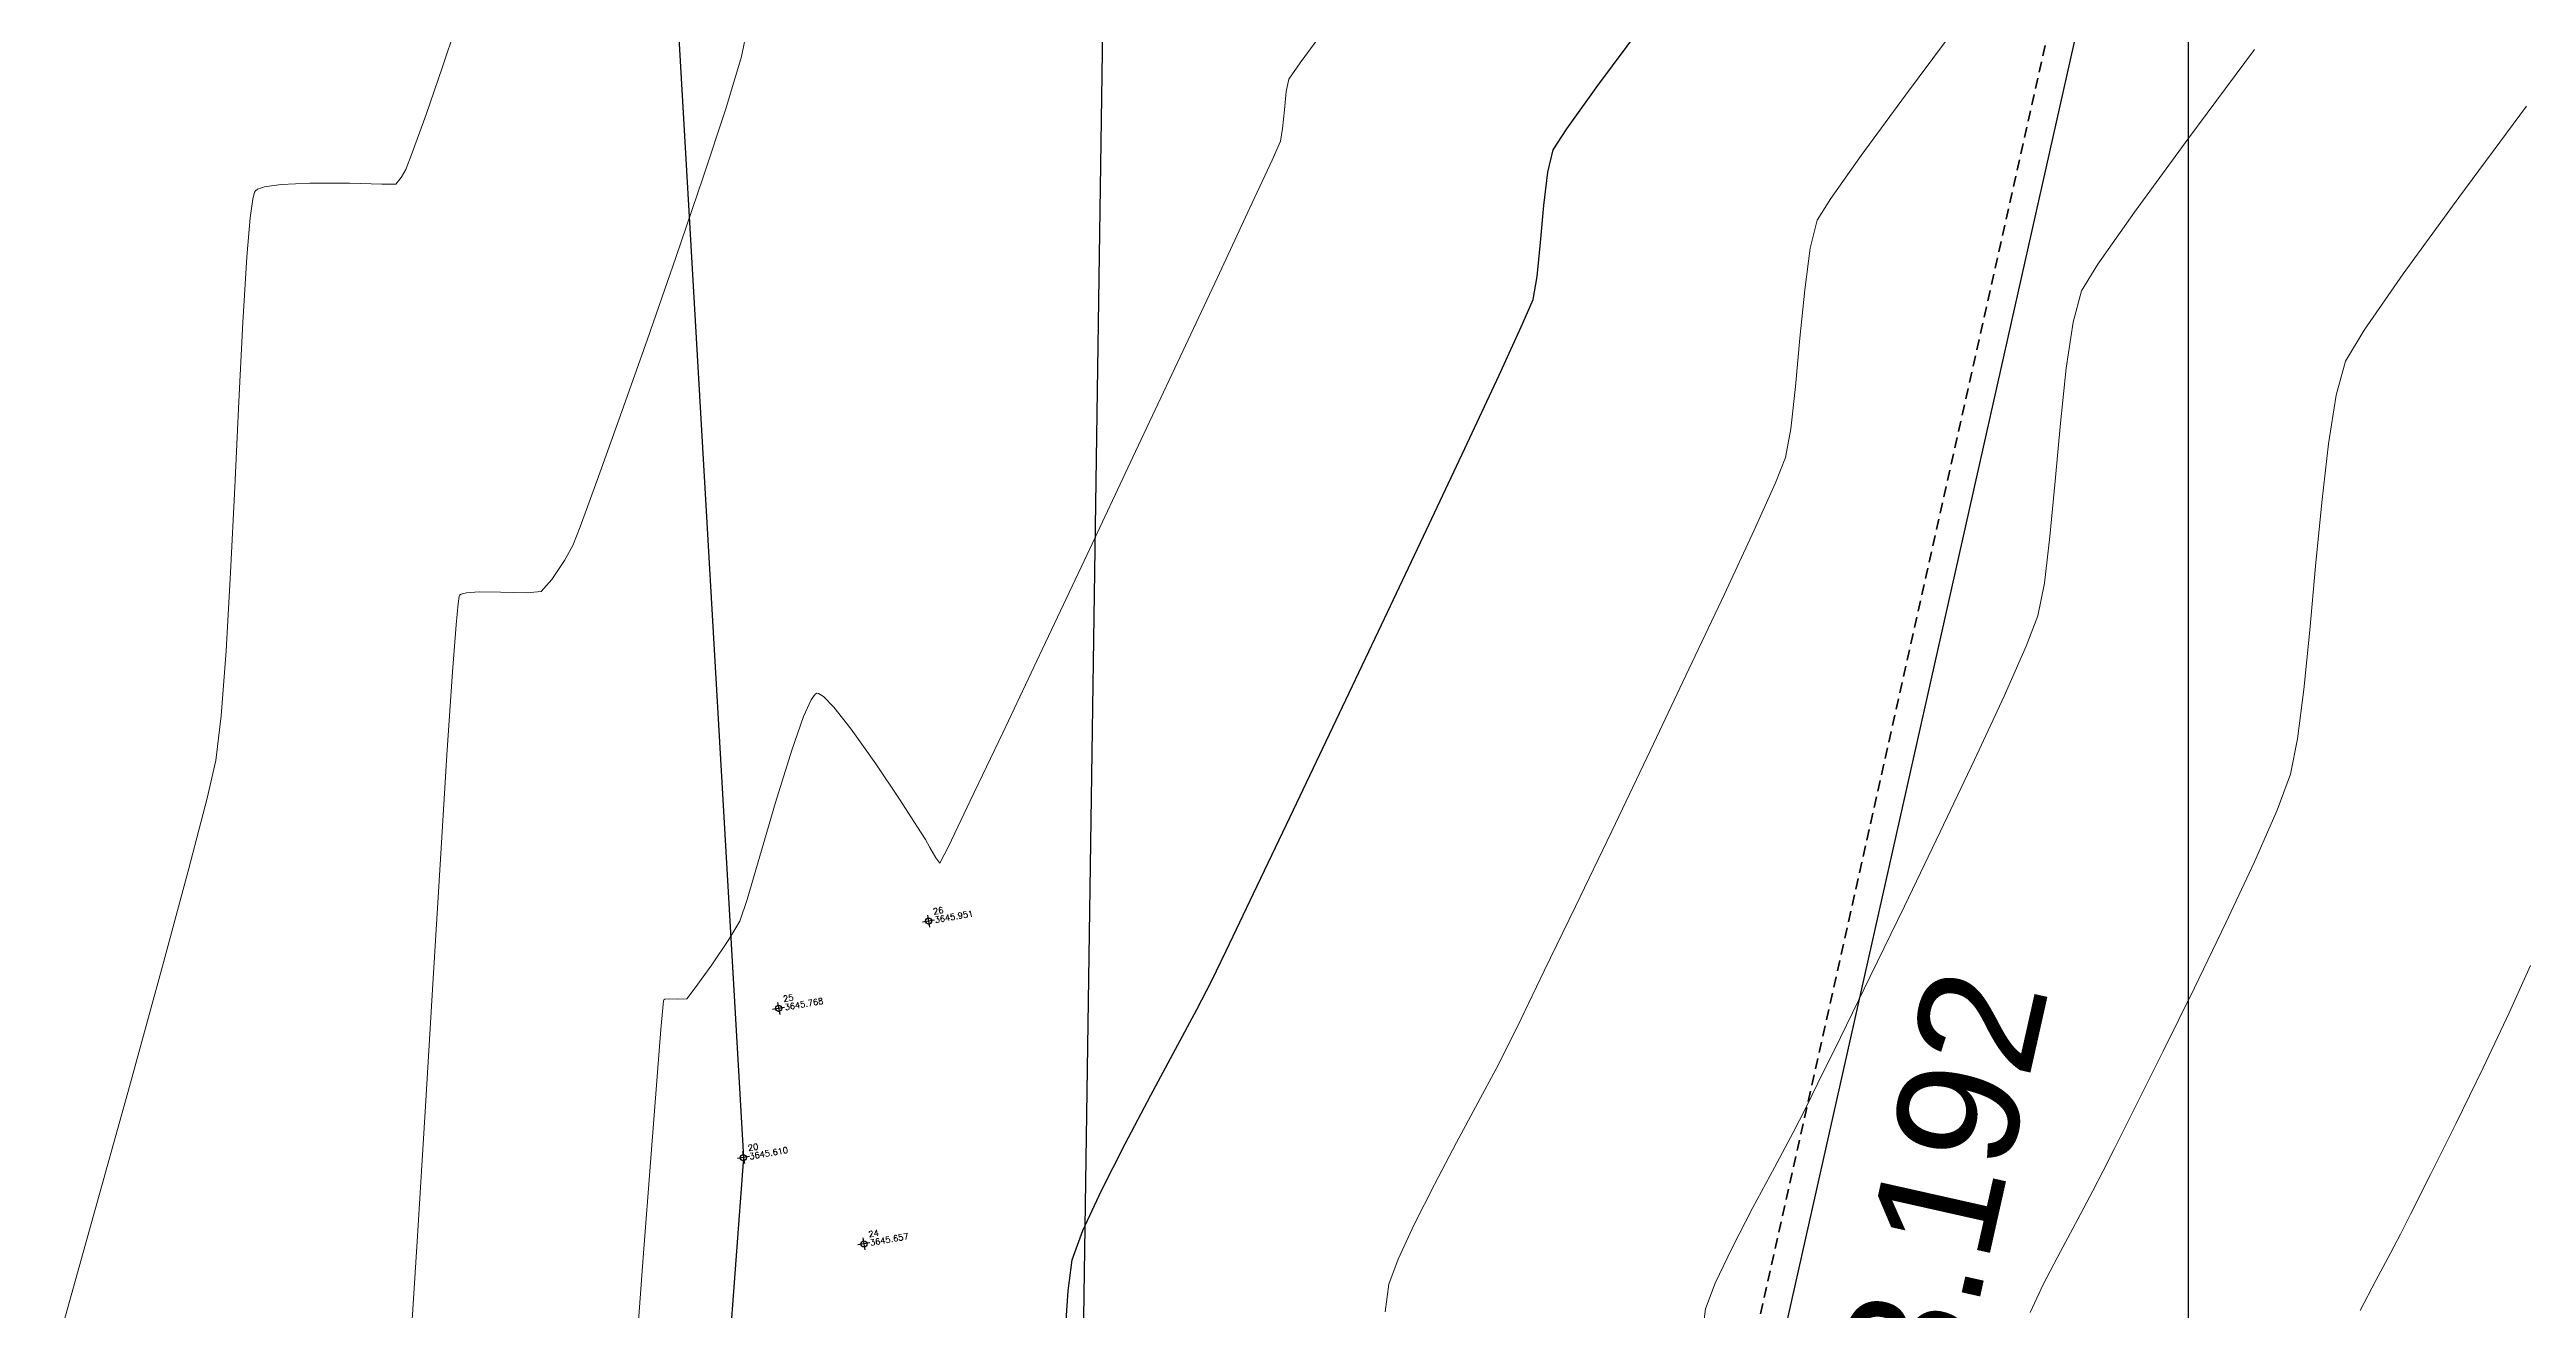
# Model space of a CAD drawing. Header units: millimetres. Extents: x 736950 to 740938, y 8500595 to 8502163.
# Drawn here: x 737664.88 to 737705.55, y 8501324.92 to 8501345.63 of the extents above; entities that cross this region are included whole.
import ezdxf

# ---------------------------------------------------------------- set-up
doc = ezdxf.new("R2010")
doc.units = ezdxf.units.MM
doc.linetypes.add('DASHED', pattern=[0.75, 0.5, -0.25])
doc.layers.add('carretera', color=40, linetype='Continuous')
doc.layers.add('Cuadricula Coordenadas', color=5, linetype='Continuous')
for name, color, linetype, lineweight in [('CONT-MJR', 80, 'Continuous', 30), ('CONT-MNR', 96, 'Continuous', 15), ('COTAS', 40, 'Continuous', 5), ('PERIMETRO', 7, 'Continuous', 35)]:
    doc.layers.add(name, color=color, linetype=linetype, lineweight=lineweight)
doc.styles.add('5mm', font='arial.ttf', dxfattribs={"height": 3})
doc.styles.add('COTAS', font='arial.ttf')
doc.dimstyles.new('Copy of GenDist', dxfattribs={"dimtxt": 2, "dimasz": 2, "dimexe": 0.18, "dimexo": 0.0625, "dimgap": 1, "dimtad": 2, "dimdec": 3, "dimzin": 1, "dimdsep": 46, "dimtxsty": 'COTAS', "dimcen": 0.09, "dimadec": 3, "dimazin": 0, "dimtfac": 1, "dimtdec": 3, "dimtofl": 0, "dimtmove": 0, "dimatfit": 3, "dimfxl": 1, "dimtolj": 1, "dimtzin": 0, "dimarcsym": 0})

# ---------------------------------------------------------------- blocks, each defined once
blk = doc.blocks.new('*D175')
at = {"layer": 'COTAS', "color": 0, "lineweight": -2, "transparency": 16777216}
for p, q in [((737703.6698720404, 8501372.246364512), (737704.2242780635, 8501372.121936807)), ((737703.6106735491, 8501370.209898759), (737684.0787013737, 8501283.182310764)), ((737683.2619528552, 8501281.315865189), (737683.8163588785, 8501281.191437485))]:
    blk.add_line(p, q, dxfattribs=at)
at = {"layer": 'COTAS', "color": 0, "transparency": 16777216}
for points in [[(737703.2854309385, 8501370.282894343), (737703.9359161598, 8501370.136903174), (737704.0486470538, 8501372.161354423)], [(737683.753458763, 8501283.255306346), (737684.4039439843, 8501283.10931518), (737683.6407278688, 8501281.2308551)]]:
    blk.add_solid(points, dxfattribs=at)
at = {"layer": 'Defpoints', "color": 0, "transparency": 16777216}
for p in [(737703.608889051, 8501372.260051183), (737683.2009698658, 8501281.32955186), (737683.6407278688, 8501281.2308551)]:
    blk.add_point(p, dxfattribs=at)
at = {"layer": 'COTAS', "color": 0, "transparency": 16777216, "insert": (737695.8174414134, 8501326.253351191), "char_height": 2, "attachment_point": 5, "rotation": 77.35047293036105, "style": 'COTAS'}
blk.add_mtext('\\A1;93.192', dxfattribs=at)

msp = doc.modelspace()

# ---------------------------------------------------------------- linework, layer by layer
at = {"linetype": 'Continuous', "extrusion": (-0.172787269436437, 0.9849591664230046, 0)}
for points, elevation in [([(-2195505.924162656, 0), (-2195505.724162655, 0)], 8246002.611062787), ([(-2195503.250162655, 0), (-2195503.050162654, 0)], 8246001.623062787), ([(-2195502.257162655, 0), (-2195502.057162654, 0)], 8245999.311062787), ([(-2195503.962162655, 0), (-2195503.762162655, 0)], 8245997.573062788)]:
    msp.add_lwpolyline(points, dxfattribs=dict(at, elevation=elevation))
at = {"linetype": 'Continuous', "extrusion": (0.9849591664230046, 0.172787269436437, 0)}
for points, elevation in [([(8246002.711062788, 0), (8246002.511062789, 0)], 2195505.824162655), ([(8246001.723062788, 0), (8246001.523062788, 0)], 2195503.150162654), ([(8245999.411062785, 0), (8245999.211062787, 0)], 2195502.157162655), ([(8245997.673062786, 0), (8245997.473062785, 0)], 2195503.862162655)]:
    msp.add_lwpolyline(points, dxfattribs=dict(at, elevation=elevation))
at = {"linetype": 'Continuous'}
for centre in [(737679.3115128311, 8501331.314503182), (737676.8484458423, 8501329.879330367), (737676.2698655571, 8501327.430527015), (737678.2495252101, 8501326.013270278)]:
    msp.add_circle(centre, 0.05, dxfattribs=at)
at = {"layer": 'carretera'}
for p, q in [((737674.9867085249, 8501349.740372488), (737676.2698655571, 8501327.430527015)), ((737681.6191733648, 8501308.413791755), (737682.1730117265, 8501345.95412589)), ((737676.2698655571, 8501327.430527015), (737674.9106030138, 8501308.938528683))]:
    msp.add_line(p, q, dxfattribs=at)
at = {"layer": 'CONT-MJR', "elevation": 3645}
for points in [[(737690.3019358055, 8501345.035157593), (737691.0233605094, 8501346.003543729)], [(737689.4160420739, 8501343.067150136), (737689.4815256463, 8501343.615312371)], [(737689.359870337, 8501342.456711316), (737689.4160420739, 8501343.067150136)], [(737689.0705550573, 8501341.132215722), (737689.237668603, 8501341.525097826)], [(737685.2474580278, 8501333.02717085), (737685.9502199673, 8501334.501482518)], [(737683.9544472136, 8501330.326733075), (737684.1955347155, 8501330.827639055)], [(737682.5380614023, 8501327.65499835), (737682.9593067958, 8501328.453019258)], [(737681.8444906916, 8501326.231345063), (737682.1507217035, 8501326.890409008)], [(737681.5351063971, 8501324.26629185), (737681.6024009112, 8501325.243640095)]]:
    msp.add_lwpolyline(points, dxfattribs=at)
at = {"layer": 'CONT-MJR', "extrusion": (0.8099720812925731, -0.5864684369397702, 0), "elevation": -4388261.985446258}
msp.add_lwpolyline([(7318483.337013549, 3645), (7318484.210234798, 3645)], dxfattribs=at)
at = {"layer": 'CONT-MJR', "extrusion": (0.8391685497581799, -0.5438714416999234, 0), "elevation": -4004592.324893707}
msp.add_lwpolyline([(7535268.788178893, 3645), (7535269.200132146, 3645)], dxfattribs=at)
at = {"layer": 'CONT-MJR', "extrusion": (0.9746331542085396, -0.2238084330795271, 0), "elevation": -1183695.767407902}
msp.add_lwpolyline([(8450792.469762031, 3645.000000000003), (8450792.846172558, 3645.000000000003)], dxfattribs=at)
at = {"layer": 'CONT-MJR', "extrusion": (0.9948687127332249, -0.1011743269042898, 0), "elevation": -126213.5369894303}
msp.add_lwpolyline([(8532354.2943143, 3645), (8532354.850862043, 3645)], dxfattribs=at)
at = {"layer": 'CONT-MJR', "extrusion": (0.9851377803238769, -0.1717659855109417, 0), "elevation": -733515.7670578619}
msp.add_lwpolyline([(8501702.63871904, 3645.000000000013), (8501703.022342093, 3645.000000000013)], dxfattribs=at)
at = {"layer": 'CONT-MJR', "extrusion": (0.9089489656860645, -0.4169073971258288, 0), "elevation": -2873750.285831871}
msp.add_lwpolyline([(8034832.320354193, 3645), (8034833.259365163, 3645)], dxfattribs=at)
at = {"layer": 'CONT-MJR', "extrusion": (0.9059277916426163, -0.4234322098394647, 0), "elevation": -2931448.62485466}
msp.add_lwpolyline([(8013960.245439467, 3645), (8013961.572241582, 3645)], dxfattribs=at)
at = {"layer": 'CONT-MJR', "extrusion": (0.9045143661097655, -0.426443151546662, 0), "elevation": -2958088.328467994}
msp.add_lwpolyline([(8004163.781505041, 3645.000000000013), (8004165.371644199, 3645.000000000013)], dxfattribs=at)
at = {"layer": 'CONT-MJR', "extrusion": (0.9036827963226982, -0.4282025264175693, 0), "elevation": -2973658.806864814}
msp.add_lwpolyline([(7998390.465722865, 3645.000000000011), (7998392.194718311, 3645.000000000011)], dxfattribs=at)
at = {"layer": 'CONT-MJR', "extrusion": (0.903120017729038, -0.4293882084746881, 0), "elevation": -2984153.842794518}
msp.add_lwpolyline([(7994479.014281284, 3645.00000000001), (7994480.757644355, 3645.00000000001)], dxfattribs=at)
at = {"layer": 'CONT-MJR', "extrusion": (0.9023172337238063, -0.4310726269725529, 0), "elevation": -2999065.848945875}
msp.add_lwpolyline([(7988893.818920882, 3645.000000000006), (7988895.217542267, 3645.000000000006)], dxfattribs=at)
at = {"layer": 'CONT-MJR', "extrusion": (0.901897730048129, -0.4319496319410775, 0), "elevation": -3006831.020562885}
msp.add_lwpolyline([(7985973.392585817, 3645.000000000003), (7985974.43209571, 3645.000000000003)], dxfattribs=at)
at = {"layer": 'CONT-MJR', "extrusion": (0.8891211259241872, -0.4576719605080759, 0), "elevation": -3234930.129408378}
msp.add_lwpolyline([(7896329.12979072, 3645.000000000013), (7896329.653625564, 3645.000000000013)], dxfattribs=at)
at = {"layer": 'CONT-MJR', "extrusion": (0.8814900665517089, -0.4722025651885681, 0), "elevation": -3364088.901101755}
msp.add_lwpolyline([(7842173.231511684, 3645), (7842173.967314135, 3645)], dxfattribs=at)
at = {"layer": 'CONT-MJR', "extrusion": (0.8809246052542489, -0.4732566321327638, 0), "elevation": -3373467.002600209}
msp.add_lwpolyline([(7838142.76451597, 3645.000000000009), (7838143.626517825, 3645.000000000009)], dxfattribs=at)
at = {"layer": 'CONT-MJR', "extrusion": (0.8920603452264365, -0.4519162980846022, 0), "elevation": -3183831.183080539}
msp.add_lwpolyline([(7917067.187458292, 3645), (7917068.044563245, 3645)], dxfattribs=at)
at = {"layer": 'CONT-MJR', "extrusion": (0.9379982302094088, -0.3466400440284088, 0), "elevation": -2254955.834543441}
msp.add_lwpolyline([(8229938.513219452, 3645.000000000013), (8229939.02648771, 3645.000000000013)], dxfattribs=at)
at = {"layer": 'CONT-MJR', "extrusion": (0.9920622496857839, -0.125747734565603, 0), "elevation": -337196.3201634531}
msp.add_lwpolyline([(8526605.63684878, 3645), (8526606.147159753, 3645)], dxfattribs=at)
at = {"layer": 'CONT-MNR'}
for points, elevation in [([(737671.3251249138, 8501345.324886564), (737671.5472287519, 8501345.997424968)], 3648), ([(737671.0583803906, 8501344.562114533), (737671.3251249138, 8501345.324886564)], 3648), ([(737685.1851539222, 8501344.936339155), (737685.227296601, 8501345.139422994)], 3646), ([(737685.227296601, 8501345.139422994), (737685.4123459375, 8501345.41165809)], 3646), ([(737685.1535969148, 8501344.635427492), (737685.1851539222, 8501344.936339155)], 3646), ([(737694.628051833, 8501343.887942515), (737695.355209561, 8501344.87783339)], 3644), ([(737670.7290457941, 8501343.655857073), (737670.8315143082, 8501343.931605749)], 3648), ([(737684.9508762697, 8501343.809321979), (737685.0917431817, 8501344.124292715)], 3646), ([(737670.5636647652, 8501343.414987845), (737670.6521548395, 8501343.527725013)], 3648), ([(737670.6521548395, 8501343.527725013), (737670.7290457941, 8501343.655857073)], 3648), ([(737675.1626887718, 8501342.213091055), (737675.6064392308, 8501343.515074678)], 3647), ([(737668.2126941661, 8501343.172355568), (737668.2411967614, 8501343.283988)], 3648), ([(737668.2411967614, 8501343.283988), (737668.2557123526, 8501343.308973983)], 3648), ([(737668.290566921, 8501343.333053986), (737668.407180103, 8501343.37211748)], 3648), ([(737668.407180103, 8501343.37211748), (737668.6771748776, 8501343.410791883)], 3648), ([(737669.7989893451, 8501343.430768512), (737670.3309952638, 8501343.416906754)], 3648), ([(737670.3309952638, 8501343.416906754), (737670.5636647652, 8501343.414987845)], 3648), ([(737693.9042423901, 8501342.8249261), (737694.1262570661, 8501343.18046556)], 3644), ([(737703.5266982751, 8501341.945176868), (737704.438417101, 8501343.200022306)], 3642), ([(737683.3980063827, 8501340.4852881), (737684.0547898492, 8501341.885278251)], 3646), ([(737698.2427152847, 8501341.667677654), (737698.5109288902, 8501342.101632493)], 3643), ([(737674.2446196971, 8501339.604587689), (737674.6936463324, 8501340.86952682)], 3647), ([(737702.4283679152, 8501339.953761887), (737702.5811881792, 8501340.51042921)], 3642), ([(737667.9185883001, 8501338.440896312), (737667.9856185735, 8501339.845009292)], 3648), ([(737693.4721912093, 8501339.401188051), (737693.5484905054, 8501340.092029287)], 3644), ([(737673.8609166518, 8501338.538479382), (737674.2446196971, 8501339.604587689)], 3647), ([(737693.3835940241, 8501338.925902938), (737693.4721912093, 8501339.401188051)], 3644), ([(737697.8121326026, 8501338.53980631), (737697.8990482163, 8501339.491375139)], 3643), ([(737702.0887402699, 8501337.142822854), (737702.1885118862, 8501338.189740973)], 3642), ([(737701.9939156853, 8501336.092923278), (737702.0887402699, 8501337.142822854)], 3642), ([(737671.5847311203, 8501336.530303925), (737671.6019676916, 8501336.645843837)], 3647), ([(737671.6349913613, 8501336.682069417), (737671.724578443, 8501336.705429422)], 3647), ([(737671.724578443, 8501336.705429422), (737671.9309476097, 8501336.720092915)], 3647), ([(737672.2800192982, 8501336.716192745), (737672.7055777286, 8501336.704880495)], 3647), ([(737672.7055777286, 8501336.704880495), (737672.9511964673, 8501336.72692895)], 3647), ([(737672.9511964673, 8501336.72692895), (737673.126534741, 8501336.92252862)], 3647), ([(737697.5295194456, 8501336.326708049), (737697.6348529704, 8501336.863186179)], 3643), ([(737671.4928652061, 8501335.40948415), (737671.5510279245, 8501336.177964017)], 3647), ([(737691.1650125716, 8501334.12247696), (737691.7971071907, 8501335.449933402)], 3644), ([(737677.4482069126, 8501335.041327173), (737677.4755669218, 8501335.05649051)], 3646), ([(737677.4755669218, 8501335.05649051), (737677.5048774687, 8501335.052611612)], 3646), ([(737677.5048774687, 8501335.052611612), (737677.5858234254, 8501335.00072152)], 3646), ([(737667.6062586359, 8501333.949148105), (737667.6940510883, 8501334.6849002)], 3648), ([(737676.794646646, 8501333.259962818), (737677.0626386353, 8501334.121699663)], 3646), ([(737701.6754448668, 8501333.72751316), (737701.7936359092, 8501334.305050693)], 3642), ([(737667.4639380921, 8501333.332017826), (737667.6062586359, 8501333.949148105)], 3648), ([(737671.2947921569, 8501332.330058614), (737671.4019609512, 8501334.044904498)], 3647), ([(737701.4552788972, 8501333.136283517), (737701.6754448668, 8501333.72751316)], 3642), ([(737667.1637937571, 8501332.177839408), (737667.4639380921, 8501333.332017826)], 3648), ([(737679.6356773265, 8501332.539900584), (737679.9954073329, 8501333.287311237)], 3646), ([(737679.1312963344, 8501332.857183192), (737679.2616371101, 8501332.653282795)], 3646), ([(737679.4977193044, 8501332.267148148), (737679.6356773265, 8501332.539900584)], 3646), ([(737689.9325426081, 8501331.554919327), (737690.5285250073, 8501332.793781215)], 3644), ([(737676.3305319136, 8501331.670269847), (737676.537616076, 8501332.381321974)], 3646), ([(737674.9799370012, 8501330.029757464), (737675.0493329227, 8501330.035206797)], 3646), ([(737675.193826302, 8501330.030255282), (737675.3387281696, 8501330.038870052)], 3646), ([(737675.3387281696, 8501330.038870052), (737675.4802696609, 8501330.215825701)], 3646), ([(737674.9467685394, 8501329.891947962), (737674.958951218, 8501330.005391506)], 3646), ([(737674.958951218, 8501330.005391506), (737674.96211668, 8501330.021570718)], 3646), ([(737688.8366074982, 8501329.288068391), (737689.0416857441, 8501329.710989753)], 3644), ([(737704.842171632, 8501328.904238582), (737705.2695707196, 8501329.805607239)], 3641), ([(737674.8520389588, 8501328.762985786), (737674.9152013089, 8501329.536138989)], 3646), ([(737699.1310241079, 8501328.267665304), (737699.5856881208, 8501329.177990839)], 3642), ([(737665.5616805909, 8501326.34165006), (737666.188138748, 8501328.597792052)], 3648), ([(737674.7472362138, 8501327.418839272), (737674.8520389588, 8501328.762985786)], 3646), ([(737698.7854397299, 8501327.580075286), (737699.1310241079, 8501328.267665304)], 3642), ([(737687.6175998659, 8501326.988648983), (737687.9801432813, 8501327.675462965)], 3644), ([(737698.6009280685, 8501327.210739017), (737698.7854397299, 8501327.580075286)], 3642), ([(737687.2842372706, 8501326.330607766), (737687.6175998659, 8501326.988648983)], 3644), ([(737698.1826391804, 8501326.420040721), (737698.4313229568, 8501326.883047484)], 3642), ([(737687.0206805919, 8501325.763386622), (737687.2842372706, 8501326.330607766)], 3644), ([(737703.3200206636, 8501325.85903788), (737703.4830883538, 8501326.172074331)], 3641), ([(737674.493776888, 8501324.012052272), (737674.6241039283, 8501325.78778049)], 3646), ([(737697.6225165579, 8501325.354568811), (737697.8984969703, 8501325.888340555)], 3642), ([(737703.0799025359, 8501325.412400398), (737703.3200206636, 8501325.85903788)], 3641), ([(737686.8097518655, 8501324.897146601), (737686.8675549238, 8501325.349032862)], 3644), ([(737692.068538488, 8501324.948165378), (737692.2281765939, 8501325.367165333)], 3643)]:
    msp.add_lwpolyline(points, dxfattribs=dict(at, elevation=elevation))
at = {"layer": 'CONT-MNR', "extrusion": (0.9785384363234164, -0.2060643798372811, 0), "elevation": -1029979.939713565}
msp.add_lwpolyline([(8470902.141666798, 3647.00000000001), (8470902.607675554, 3647.00000000001)], dxfattribs=at)
at = {"layer": 'CONT-MNR', "extrusion": (0.8034360894656597, -0.595391006099461, 0), "elevation": -4468941.514895067}
msp.add_lwpolyline([(7269498.972580947, 3646), (7269499.670725769, 3646)], dxfattribs=at)
at = {"layer": 'CONT-MNR', "extrusion": (0.8012716233067062, -0.5983007485232121, 0), "elevation": -4495266.649087111}
msp.add_lwpolyline([(7253250.093755688, 3644), (7253251.594846176, 3644)], dxfattribs=at)
at = {"layer": 'CONT-MNR', "extrusion": (0.9578933610973845, -0.2871242044230265, 0), "elevation": -1734326.897180718}
msp.add_lwpolyline([(8355186.234447496, 3647.000000000013), (8355187.130377336, 3647.000000000013)], dxfattribs=at)
at = {"layer": 'CONT-MNR', "extrusion": (0.8022385008577776, -0.5970036748140379, 0), "elevation": -4483522.367288243}
msp.add_lwpolyline([(7260515.198823708, 3643), (7260517.030975251, 3643)], dxfattribs=at)
at = {"layer": 'CONT-MNR', "extrusion": (-0.8026315785485645, 0.596475103517858, 0), "elevation": 4478734.687365146}
msp.add_lwpolyline([(-7263468.84368743, 3642.000000000003), (-7263470.70902527, 3642.000000000003)], dxfattribs=at)
at = {"layer": 'CONT-MNR', "extrusion": (0.9409430833760571, -0.3385647853022496, 0), "elevation": -2184149.416263032}
msp.add_lwpolyline([(8249030.13854082, 3648), (8249030.808622569, 3648)], dxfattribs=at)
at = {"layer": 'CONT-MNR', "extrusion": (0.9503983081565307, -0.3110354575497849, 0), "elevation": -1943133.621670963}
msp.add_lwpolyline([(8309105.763556606, 3647.000000000003), (8309106.963261282, 3647.000000000003)], dxfattribs=at)
at = {"layer": 'CONT-MNR', "extrusion": (0.987508474349682, -0.1575659007766704, 0), "elevation": -611051.6652588214}
msp.add_lwpolyline([(8511383.38207197, 3646.000000000013), (8511383.593146915, 3646.000000000013)], dxfattribs=at)
at = {"layer": 'CONT-MNR', "extrusion": (0.9955674240927878, -0.09405054005826491, 0), "elevation": -65140.74602541572}
msp.add_lwpolyline([(8533041.163062159, 3646), (8533041.46710634, 3646)], dxfattribs=at)
at = {"layer": 'CONT-MNR', "extrusion": (-0.8156625522713012, 0.5785279602770005, 0), "elevation": 4316555.255991145}
msp.add_lwpolyline([(-7361003.95448459, 3644.000000000006), (-7361004.821849354, 3644.000000000006)], dxfattribs=at)
at = {"layer": 'CONT-MNR', "extrusion": (0.8071511855439969, -0.5903447837280518, 0), "elevation": -4423288.755001102}
msp.add_lwpolyline([(7297365.870477874, 3643), (7297367.358178213, 3643)], dxfattribs=at)
at = {"layer": 'CONT-MNR', "extrusion": (0.9072909238769169, -0.4205034832799495, 0), "elevation": -2905549.823769702}
msp.add_lwpolyline([(8023390.309353115, 3646.000000000013), (8023391.170361721, 3646.000000000013)], dxfattribs=at)
at = {"layer": 'CONT-MNR', "extrusion": (0.9910226030741826, -0.1336944284406463, 0), "elevation": -405536.344056616}
msp.add_lwpolyline([(8523645.059084134, 3648.000000000006), (8523645.370369725, 3648.000000000006)], dxfattribs=at)
at = {"layer": 'CONT-MNR', "extrusion": (0.5684105270253215, -0.8227450837086759, 0), "elevation": -6575140.010378691}
msp.add_lwpolyline([(5439165.961472387, 3648.000000000007), (5439166.00383614, 3648.000000000007)], dxfattribs=at)
at = {"layer": 'CONT-MNR', "extrusion": (0.04681437974685254, -0.9989036058844304, 0), "elevation": -8457489.086321242}
msp.add_lwpolyline([(1134845.020369198, 3648.00000000001), (1134845.496238997, 3648.00000000001)], dxfattribs=at)
at = {"layer": 'CONT-MNR', "extrusion": (-0.003559203946788575, -0.9999936660135729, 0), "elevation": -8503915.100634607}
msp.add_lwpolyline([(707406.4650365511, 3648.00000000001), (707407.1115070548, 3648.00000000001)], dxfattribs=at)
at = {"layer": 'CONT-MNR', "extrusion": (0.9964511571617476, -0.0841729849239902, 0), "elevation": 19466.89795734419}
msp.add_lwpolyline([(8533264.025801642, 3648.000000000003), (8533264.66596953, 3648.000000000003)], dxfattribs=at)
at = {"layer": 'CONT-MNR', "extrusion": (0.9059717874318014, -0.4233380686610017, 0), "elevation": -2930620.713062677}
msp.add_lwpolyline([(8014265.646411131, 3646), (8014266.907883564, 3646)], dxfattribs=at)
at = {"layer": 'CONT-MNR', "extrusion": (0.970704962016493, -0.2402745860813392, 0), "elevation": -1326573.495097274}
msp.add_lwpolyline([(8429544.287520649, 3644), (8429544.761455648, 3644)], dxfattribs=at)
at = {"layer": 'CONT-MNR', "extrusion": (-0.8173408592107381, 0.5761544236267326, 0), "elevation": 4295134.723858647}
msp.add_lwpolyline([(-7373522.518167262, 3643), (-7373523.564866276, 3643)], dxfattribs=at)
at = {"layer": 'CONT-MNR', "extrusion": (0.9911185662720343, -0.1329811550215557, 0), "elevation": -399376.3150575976}
msp.add_lwpolyline([(8523936.940548485, 3644.000000000006), (8523937.628358021, 3644.000000000006)], dxfattribs=at)
at = {"layer": 'CONT-MNR', "extrusion": (0.9981541165984896, -0.06073186575010528, 0), "elevation": 220004.0930956076}
msp.add_lwpolyline([(8530448.6156667, 3648.000000000003), (8530449.700524453, 3648.000000000003)], dxfattribs=at)
at = {"layer": 'CONT-MNR', "extrusion": (0.9441220853064369, -0.3295959466325782, 0), "elevation": -2105552.521494757}
msp.add_lwpolyline([(8269438.25859776, 3647.000000000011), (8269439.681680916, 3647.000000000011)], dxfattribs=at)
at = {"layer": 'CONT-MNR', "extrusion": (0.8216679946081155, -0.5699664083405952, 0), "elevation": -4239331.957170207}
msp.add_lwpolyline([(7405745.690704472, 3642.00000000001), (7405746.817103746, 3642.00000000001)], dxfattribs=at)
at = {"layer": 'CONT-MNR', "extrusion": (0.9952424377206741, -0.09742941116423806, 0), "elevation": -94096.63911110454}
msp.add_lwpolyline([(8532768.285517447, 3644), (8532769.083362328, 3644)], dxfattribs=at)
at = {"layer": 'CONT-MNR', "extrusion": (0.9672931049574932, -0.2536612881416721, 0), "elevation": -1442890.854637831}
msp.add_lwpolyline([(8410414.128941435, 3643.000000000011), (8410414.664539441, 3643.000000000011)], dxfattribs=at)
at = {"layer": 'CONT-MNR', "extrusion": (0.9987221136099583, -0.05053849806293723, 0), "elevation": 307080.3824500091}
msp.add_lwpolyline([(8527756.730586508, 3648), (8527758.030351423, 3648)], dxfattribs=at)
at = {"layer": 'CONT-MNR', "extrusion": (0.9892161692835668, -0.1464628636479085, 0), "elevation": -515387.8742671893}
msp.add_lwpolyline([(8517708.7379012, 3643.000000000013), (8517709.503015094, 3643.000000000013)], dxfattribs=at)
at = {"layer": 'CONT-MNR', "extrusion": (0.8590018482106749, -0.5119724843882187, 0), "elevation": -3718764.541084219}
msp.add_lwpolyline([(7680350.633957488, 3642.000000000006), (7680351.226763462, 3642.000000000006)], dxfattribs=at)
at = {"layer": 'CONT-MNR', "extrusion": (0.9958689712764153, -0.09080193857432062, 0), "elevation": -37292.04558336479}
msp.add_lwpolyline([(8533204.816196868, 3644.000000000013), (8533205.61659924, 3644.000000000013)], dxfattribs=at)
at = {"layer": 'CONT-MNR', "extrusion": (0.904887510407113, -0.4256507882163698, 0), "elevation": -2951081.78496796}
msp.add_lwpolyline([(8006750.630899314, 3646.000000000003), (8006752.346671092, 3646.000000000003)], dxfattribs=at)
at = {"layer": 'CONT-MNR', "extrusion": (0.9944055498849028, -0.1056295524846346, 0), "elevation": -164421.8010419285}
msp.add_lwpolyline([(8531701.870624457, 3643.00000000001), (8531702.777054662, 3643.00000000001)], dxfattribs=at)
at = {"layer": 'CONT-MNR', "extrusion": (0.9873014617308495, -0.1588578725280176, 0), "elevation": -622170.0928420098}
msp.add_lwpolyline([(8510574.390753891, 3642.000000000003), (8510575.201349264, 3642.000000000003)], dxfattribs=at)
at = {"layer": 'CONT-MNR', "extrusion": (0.9934220479992955, -0.114510412403789, 0), "elevation": -240642.1231662801}
msp.add_lwpolyline([(8529891.377024788, 3642.00000000001), (8529892.347124977, 3642.00000000001)], dxfattribs=at)
at = {"layer": 'CONT-MNR', "extrusion": (0.9045135825037257, -0.4264448136233759, 0), "elevation": -2958107.904207395}
msp.add_lwpolyline([(8004155.712234358, 3646.000000000003), (8004157.481836676, 3646.000000000003)], dxfattribs=at)
at = {"layer": 'CONT-MNR', "extrusion": (0.9278267272916287, -0.3730114798813914, 0), "elevation": -2486645.375879603}
msp.add_lwpolyline([(8162937.130132592, 3644), (8162937.573930572, 3644)], dxfattribs=at)
at = {"layer": 'CONT-MNR', "extrusion": (0.9987570409993518, -0.04984348557453866, 0), "elevation": 313014.687666315}
msp.add_lwpolyline([(8527538.163396887, 3648.000000000013), (8527539.566022603, 3648.000000000013)], dxfattribs=at)
at = {"layer": 'CONT-MNR', "extrusion": (0.939223117897843, -0.3433073474399504, 0), "elevation": -2225731.639692506}
msp.add_lwpolyline([(8237901.749468203, 3647.00000000001), (8237902.544882786, 3647.00000000001)], dxfattribs=at)
at = {"layer": 'CONT-MNR', "extrusion": (0.9120346152784755, -0.4101132289183601, 0), "elevation": -2813709.637840192}
msp.add_lwpolyline([(8056051.896428266, 3644), (8056052.74869808, 3644)], dxfattribs=at)
at = {"layer": 'CONT-MNR', "extrusion": (0.9955838383516701, -0.09387662548768969, 0), "elevation": -63636.95489885402}
msp.add_lwpolyline([(8533046.92430276, 3643.000000000013), (8533047.835820021, 3643.000000000013)], dxfattribs=at)
at = {"layer": 'CONT-MNR', "extrusion": (0.9346249052854118, -0.3556350466703685, 0), "elevation": -2333925.555036652}
msp.add_lwpolyline([(8207904.279572835, 3647), (8207904.608934388, 3647)], dxfattribs=at)
at = {"layer": 'CONT-MNR', "extrusion": (0.8702924522443587, -0.4925353262117356, 0), "elevation": -3545217.376928237}
msp.add_lwpolyline([(7761979.808428952, 3647.00000000001), (7761980.089475193, 3647.00000000001)], dxfattribs=at)
at = {"layer": 'CONT-MNR', "extrusion": (0.9069107900746965, -0.4213227015555767, 0), "elevation": -2912784.959893388}
msp.add_lwpolyline([(8020760.516175493, 3644.000000000007), (8020761.675890833, 3644.000000000007)], dxfattribs=at)
at = {"layer": 'CONT-MNR', "extrusion": (0.9929660434600782, -0.1183994786105, 0), "elevation": -274045.1503436564}
msp.add_lwpolyline([(8528881.844498096, 3643.00000000001), (8528882.619074715, 3643.00000000001)], dxfattribs=at)
at = {"layer": 'CONT-MNR', "extrusion": (0.9983398902194986, -0.05759742699565076, 0), "elevation": 246788.0995385678}
msp.add_lwpolyline([(8529710.366753329, 3648.000000000006), (8529711.657307727, 3648.000000000006)], dxfattribs=at)
at = {"layer": 'CONT-MNR', "extrusion": (0.8383765023644828, -0.5450915888941017, 0), "elevation": -4015559.435112751}
msp.add_lwpolyline([(7529420.531158885, 3647), (7529420.908623027, 3647)], dxfattribs=at)
at = {"layer": 'CONT-MNR', "extrusion": (0.9041215215593104, -0.427275407966896, 0), "elevation": -2965458.283175281}
msp.add_lwpolyline([(8001433.676429105, 3646), (8001435.384315445, 3646)], dxfattribs=at)
at = {"layer": 'CONT-MNR', "extrusion": (0.9416179626164137, -0.3366832524467381, 0), "elevation": -2167652.841142545}
msp.add_lwpolyline([(8253372.966163813, 3647.000000000006), (8253372.986796932, 3647.000000000006)], dxfattribs=at)
at = {"layer": 'CONT-MNR', "extrusion": (0.5415188345067914, -0.8406886176667352, 0), "elevation": -6747513.899539209}
msp.add_lwpolyline([(5223786.047918478, 3647.000000000004), (5223786.078936912, 3647.000000000004)], dxfattribs=at)
at = {"layer": 'CONT-MNR', "extrusion": (-0.01117227813089236, -0.9999375881530638, 0), "elevation": -8509047.611948695}
msp.add_lwpolyline([(642646.5931587206, 3647.000000000013), (642646.9422521965, 3647.000000000013)], dxfattribs=at)
at = {"layer": 'CONT-MNR', "extrusion": (0.904378335930107, -0.4267315614063373, 0), "elevation": -2960635.670692035}
msp.add_lwpolyline([(8003219.979810594, 3644), (8003221.345548726, 3644)], dxfattribs=at)
at = {"layer": 'CONT-MNR', "extrusion": (0.9954561854680296, -0.09522070580204794, 0), "elevation": -75183.52281167638}
msp.add_lwpolyline([(8532949.2888364, 3647.00000000001), (8532949.642784586, 3647.00000000001)], dxfattribs=at)
at = {"layer": 'CONT-MNR', "extrusion": (0.9328697334934601, -0.3602139091315615, 0), "elevation": -2374123.893324071}
msp.add_lwpolyline([(8196367.732095322, 3643.000000000013), (8196368.26429931, 3643.000000000013)], dxfattribs=at)
at = {"layer": 'CONT-MNR', "extrusion": (0.9971790404346234, -0.07505971834402377, 0), "elevation": 97478.9763165965}
msp.add_lwpolyline([(8532721.89284934, 3648.00000000001), (8532722.962568838, 3648.00000000001)], dxfattribs=at)
at = {"layer": 'CONT-MNR', "extrusion": (0.9036200350179995, -0.4283349534115438, 0), "elevation": -2974835.771968026}
msp.add_lwpolyline([(7997950.447061322, 3646), (7997951.977685674, 3646)], dxfattribs=at)
at = {"layer": 'CONT-MNR', "extrusion": (0.9140943102198575, -0.4055016547730514, 0), "elevation": -2772980.807781689}
msp.add_lwpolyline([(8070159.305010093, 3643.00000000001), (8070160.202886924, 3643.00000000001)], dxfattribs=at)
at = {"layer": 'CONT-MNR', "extrusion": (0.9951400629393422, -0.09846956450133237, 0), "elevation": -103006.0540938808}
msp.add_lwpolyline([(8532660.351239348, 3642), (8532661.32865282, 3642)], dxfattribs=at)
at = {"layer": 'CONT-MNR', "extrusion": (0.9977884432694629, -0.06646971098103337, 0), "elevation": 170958.7828889987}
msp.add_lwpolyline([(8531565.667266276, 3647.00000000001), (8531567.034870459, 3647.00000000001)], dxfattribs=at)
at = {"layer": 'CONT-MNR', "extrusion": (0.9116656419449349, -0.4109327892698876, 0), "elevation": -2820962.158864456}
msp.add_lwpolyline([(8053510.507326608, 3646.00000000001), (8053510.807348057, 3646.00000000001)], dxfattribs=at)
at = {"layer": 'CONT-MNR', "extrusion": (0.8143265640227921, -0.580406966814522, 0), "elevation": -4333523.743455281}
msp.add_lwpolyline([(7351015.96996813, 3646.00000000001), (7351016.084011777, 3646.00000000001)], dxfattribs=at)
at = {"layer": 'CONT-MNR', "extrusion": (0.715578843583314, 0.6985319739396093, 0), "elevation": 6466320.792976752}
msp.add_lwpolyline([(5568084.088574416, 3646), (5568083.847636923, 3646)], dxfattribs=at)
at = {"layer": 'CONT-MNR', "extrusion": (0.9068822245139245, -0.421384184397891, 0), "elevation": -2913323.84672004}
msp.add_lwpolyline([(8020562.285631388, 3643), (8020563.442346113, 3643)], dxfattribs=at)
at = {"layer": 'CONT-MNR', "extrusion": (0.9919551241534964, -0.1265900140833461, 0), "elevation": -344416.9551092358}
msp.add_lwpolyline([(8526327.806482624, 3642.000000000013), (8526328.628303358, 3642.000000000013)], dxfattribs=at)
at = {"layer": 'CONT-MNR', "extrusion": (0.9425473595565127, -0.334072559473307, 0), "elevation": -2144766.881378517}
msp.add_lwpolyline([(8259347.693496149, 3646.000000000013), (8259348.280458159, 3646.000000000013)], dxfattribs=at)
at = {"layer": 'CONT-MNR', "extrusion": (0.7839435075451624, 0.620832164902712, 0), "elevation": 5856199.792031161}
msp.add_lwpolyline([(6206592.16702797, 3646.000000000013), (6206591.704874854, 3646.000000000013)], dxfattribs=at)
at = {"layer": 'CONT-MNR', "extrusion": (0.8153659797384267, 0.5789458688730715, 0), "elevation": 5523290.047673224}
msp.add_lwpolyline([(6504623.251540484, 3646.000000000013), (6504622.551042422, 3646.000000000013)], dxfattribs=at)
at = {"layer": 'CONT-MNR', "extrusion": (0.9028203633126979, -0.4300178968228278, 0), "elevation": -2989732.93893732}
msp.add_lwpolyline([(7992392.407246005, 3646.000000000006), (7992393.645064181, 3646.000000000006)], dxfattribs=at)
at = {"layer": 'CONT-MNR', "extrusion": (0.901863408911596, -0.4320212861264539, 0), "elevation": -3007460.632581002}
msp.add_lwpolyline([(7985738.984588156, 3644.000000000006), (7985740.457866405, 3644.000000000006)], dxfattribs=at)
at = {"layer": 'CONT-MNR', "extrusion": (0.8310415045723357, 0.5562104077398665, 0), "elevation": 5341571.798135569}
msp.add_lwpolyline([(6654656.881283839, 3646), (6654656.183313306, 3646)], dxfattribs=at)
at = {"layer": 'CONT-MNR', "extrusion": (0.903098886383318, -0.4294326506138197, 0), "elevation": -2984537.501136751}
msp.add_lwpolyline([(7994334.88194152, 3643.000000000013), (7994336.189945276, 3643.000000000013)], dxfattribs=at)
at = {"layer": 'CONT-MNR', "extrusion": (0.839257468384296, 0.543734219781303, 0), "elevation": 5241568.308413344}
msp.add_lwpolyline([(6733706.249977351, 3646.000000000003), (6733705.704707435, 3646.000000000003)], dxfattribs=at)
at = {"layer": 'CONT-MNR', "extrusion": (0.9597764472037777, -0.2807653315366667, 0), "elevation": -1678874.838086525}
msp.add_lwpolyline([(8366492.587094245, 3646.00000000001), (8366493.502558301, 3646.00000000001)], dxfattribs=at)
at = {"layer": 'CONT-MNR', "extrusion": (0.9158034563764355, -0.4016267288029697, 0), "elevation": -2738773.075471499}
msp.add_lwpolyline([(8081829.968460692, 3642), (8081830.892332821, 3642)], dxfattribs=at)
at = {"layer": 'CONT-MNR', "extrusion": (0.8736440949928828, 0.4865655097559495, 0), "elevation": 4780924.386977415}
msp.add_lwpolyline([(7068209.786135842, 3646.00000000001), (7068209.637157294, 3646.00000000001)], dxfattribs=at)
at = {"layer": 'CONT-MNR', "extrusion": (0.8748923852845639, 0.4843173692642936, 0), "elevation": 4762733.035050297}
msp.add_lwpolyline([(7080480.17479317, 3646), (7080479.978656715, 3646)], dxfattribs=at)
at = {"layer": 'CONT-MNR', "extrusion": (0.9007932182285352, -0.4342482907202731, 0), "elevation": -3027177.742227966}
msp.add_lwpolyline([(7978284.756171072, 3643.000000000013), (7978286.107760127, 3643.000000000013)], dxfattribs=at)
at = {"layer": 'CONT-MNR', "extrusion": (0.9654708404980675, -0.2605111439995513, 0), "elevation": -1502495.634533358}
msp.add_lwpolyline([(8399957.17600955, 3648.000000000006), (8399958.839822704, 3648.000000000006)], dxfattribs=at)
at = {"layer": 'CONT-MNR', "extrusion": (0.9981550534760585, -0.06071646580794104, 0), "elevation": 220139.4769610708}
msp.add_lwpolyline([(8530434.65738433, 3647.000000000003), (8530436.620475147, 3647.000000000003)], dxfattribs=at)
at = {"layer": 'CONT-MNR', "extrusion": (0.7759267512775613, 0.6308230153155874, 0), "elevation": 5935221.311111503}
msp.add_lwpolyline([(6131066.031241717, 3646.00000000001), (6131065.922491594, 3646.00000000001)], dxfattribs=at)
at = {"layer": 'CONT-MNR', "extrusion": (0.9059249813781001, -0.4234382223124042, 0), "elevation": -2931487.191257488}
msp.add_lwpolyline([(8013939.02255998, 3642), (8013940.132389955, 3642)], dxfattribs=at)
at = {"layer": 'CONT-MNR', "extrusion": (0.949870557902737, -0.312643444245267, 0), "elevation": -1957188.586430543}
msp.add_lwpolyline([(8305793.947355756, 3646.000000000013), (8305794.325271142, 3646.000000000013)], dxfattribs=at)
at = {"layer": 'CONT-MNR', "extrusion": (0.8548903787198348, -0.5188086741490137, 0), "elevation": -3779932.129543189}
msp.add_lwpolyline([(7650418.814413268, 3646.000000000006), (7650419.162035018, 3646.000000000006)], dxfattribs=at)
at = {"layer": 'CONT-MNR', "extrusion": (0.900604192432883, -0.4346401828781075, 0), "elevation": -3030653.655774159}
msp.add_lwpolyline([(7976963.352093167, 3644.00000000001), (7976964.52680997, 3644.00000000001)], dxfattribs=at)
at = {"layer": 'CONT-MNR', "extrusion": (0.8992738021354202, -0.4373861323737933, 0), "elevation": -3054974.44068061}
msp.add_lwpolyline([(7967681.179924232, 3643.000000000013), (7967682.467341448, 3643.000000000013)], dxfattribs=at)
at = {"layer": 'CONT-MNR', "extrusion": (0.9003345025450967, -0.4351985564393259, 0), "elevation": -3035589.78735934}
msp.add_lwpolyline([(7975086.928064561, 3642), (7975088.11566969, 3642)], dxfattribs=at)
at = {"layer": 'CONT-MNR', "extrusion": (0.8294001727846182, -0.5586549502016835, 0), "elevation": -4137482.025916882}
msp.add_lwpolyline([(7463111.273542627, 3646), (7463111.778949589, 3646)], dxfattribs=at)
at = {"layer": 'CONT-MNR', "extrusion": (0.9642740647872707, -0.2649066401180507, 0), "elevation": -1540746.021687909}
msp.add_lwpolyline([(8393023.35451374, 3648), (8393025.401322156, 3648)], dxfattribs=at)
at = {"layer": 'CONT-MNR', "extrusion": (0.8151353983358937, -0.5792704742862216, 0), "elevation": -4323264.18973291}
msp.add_lwpolyline([(7357048.817187179, 3646), (7357049.282275971, 3646)], dxfattribs=at)
at = {"layer": 'CONT-MNR', "extrusion": (0.900173888984338, -0.4355306758321541, 0), "elevation": -3038541.460983957}
msp.add_lwpolyline([(7973961.234359119, 3644.000000000013), (7973962.10749564, 3644.000000000013)], dxfattribs=at)
at = {"layer": 'CONT-MNR', "extrusion": (0.9135328397486159, -0.4067649821467303, 0), "elevation": -2784125.27679284}
msp.add_lwpolyline([(8066316.629762415, 3641.000000000013), (8066317.479971756, 3641.000000000013)], dxfattribs=at)
at = {"layer": 'CONT-MNR', "extrusion": (0.9981743815217523, -0.06039788136737384, 0), "elevation": 222862.1262834509}
msp.add_lwpolyline([(8530361.85864035, 3647.00000000001), (8530363.96092739, 3647.00000000001)], dxfattribs=at)
at = {"layer": 'CONT-MNR', "extrusion": (0.4174594072191371, -0.9086955724136918, 0), "elevation": -7417171.597823293}
msp.add_lwpolyline([(4219282.163335035, 3646.000000000013), (4219282.182945918, 3646.000000000013)], dxfattribs=at)
at = {"layer": 'CONT-MNR', "extrusion": (-0.03424799256573377, -0.999413365432551, 0), "elevation": -8521606.750744343}
msp.add_lwpolyline([(446088.8158048279, 3646.000000000013), (446088.960383022, 3646.000000000013)], dxfattribs=at)
at = {"layer": 'CONT-MNR', "extrusion": (0.8982547510761945, -0.4394751439718111, 0), "elevation": -3073485.567134529}
msp.add_lwpolyline([(7960557.827646157, 3643.000000000013), (7960558.943111114, 3643.000000000013)], dxfattribs=at)
at = {"layer": 'CONT-MNR', "extrusion": (0.8968415123504827, -0.4423520111007739, 0), "elevation": -3098980.446825082}
msp.add_lwpolyline([(7950667.812295944, 3642.000000000013), (7950668.969181307, 3642.000000000013)], dxfattribs=at)
at = {"layer": 'CONT-MNR', "extrusion": (0.9960874980094596, -0.08837248615522217, 0), "elevation": -16494.86610621202}
msp.add_lwpolyline([(8533258.23363729, 3646.00000000001), (8533258.590843838, 3646.00000000001)], dxfattribs=at)
at = {"layer": 'CONT-MNR', "extrusion": (0.8891211261236871, -0.4576719601205064, 0), "elevation": -3234925.309766798}
msp.add_lwpolyline([(7896330.515128139, 3644.000000000003), (7896330.965964817, 3644.000000000003)], dxfattribs=at)
at = {"layer": 'CONT-MNR', "extrusion": (0.8976631417571895, -0.4406822936431777, 0), "elevation": -3084184.370941545}
msp.add_lwpolyline([(7956418.033640278, 3643), (7956418.869360924, 3643)], dxfattribs=at)
at = {"layer": 'CONT-MNR', "extrusion": (0.8814900661960833, -0.4722025658524365, 0), "elevation": -3364084.114169983}
msp.add_lwpolyline([(7842174.794299047, 3644.000000000006), (7842175.427564919, 3644.000000000006)], dxfattribs=at)
at = {"layer": 'CONT-MNR', "extrusion": (0.898053740579625, -0.4398857567948111, 0), "elevation": -3077114.905846654}
msp.add_lwpolyline([(7959155.050656452, 3641), (7959156.075139008, 3641)], dxfattribs=at)
at = {"layer": 'CONT-MNR', "extrusion": (0.8978836893664395, -0.4402327570384912, 0), "elevation": -3080200.015894536}
msp.add_lwpolyline([(7957960.912752851, 3643), (7957961.360931554, 3643)], dxfattribs=at)
at = {"layer": 'CONT-MNR', "extrusion": (0.9981311328504388, -0.06110844159933859, 0), "elevation": 216789.5172016711}
msp.add_lwpolyline([(8530516.211422116, 3647), (8530518.347199606, 3647)], dxfattribs=at)
at = {"layer": 'CONT-MNR', "extrusion": (0.8809246053559897, -0.473256631943382, 0), "elevation": -3373462.209953084}
msp.add_lwpolyline([(7838144.456416884, 3644.000000000003), (7838145.198295851, 3644.000000000003)], dxfattribs=at)
at = {"layer": 'CONT-MNR', "extrusion": (0.8880965236444227, -0.4596570076597241, 0), "elevation": -3252551.877101996}
msp.add_lwpolyline([(7889085.694654112, 3643.00000000001), (7889086.151993739, 3643.00000000001)], dxfattribs=at)
at = {"layer": 'CONT-MNR', "extrusion": (0.8809690510557187, -0.4731738909555203, 0), "elevation": -3372721.223679441}
msp.add_lwpolyline([(7838463.379127871, 3643), (7838464.030546927, 3643)], dxfattribs=at)
at = {"layer": 'CONT-MNR', "extrusion": (0.894749609818992, -0.4465681759023605, 0), "elevation": -3136361.814180069}
msp.add_lwpolyline([(7935994.270617345, 3641), (7935995.201279225, 3641)], dxfattribs=at)
at = {"layer": 'CONT-MNR', "extrusion": (0.9971625829002623, -0.07527803971728894, 0), "elevation": 95618.3932093007}
msp.add_lwpolyline([(8532734.680271534, 3646.00000000001), (8532736.315971483, 3646.00000000001)], dxfattribs=at)
at = {"layer": 'CONT-MNR', "extrusion": (0.8819608784200559, -0.471322616618939, 0), "elevation": -3356251.270376238}
msp.add_lwpolyline([(7845528.808432043, 3643), (7845529.5556568, 3643)], dxfattribs=at)
at = {"layer": 'CONT-MNR', "extrusion": (0.888096522664937, -0.4596570095521737, 0), "elevation": -3252547.080653813}
msp.add_lwpolyline([(7889087.097765662, 3642), (7889087.466747548, 3642)], dxfattribs=at)
at = {"layer": 'CONT-MNR', "extrusion": (0.8929938973526166, -0.4500687717349255, 0), "elevation": -3167416.720644847}
msp.add_lwpolyline([(7923650.07202954, 3641.000000000003), (7923650.788020486, 3641.000000000003)], dxfattribs=at)
at = {"layer": 'CONT-MNR', "extrusion": (0.8882912597106257, -0.4592805655824221, 0), "elevation": -3249207.984452446}
msp.add_lwpolyline([(7890461.367634485, 3643.000000000006), (7890462.112424706, 3643.000000000006)], dxfattribs=at)
at = {"layer": 'CONT-MNR', "extrusion": (0.8819608784881571, -0.4713226164915053, 0), "elevation": -3356246.474722391}
msp.add_lwpolyline([(7845530.552494827, 3642.000000000009), (7845531.155356225, 3642.000000000009)], dxfattribs=at)
at = {"layer": 'CONT-MNR', "extrusion": (0.8938382658250817, -0.4483895120838696, 0), "elevation": -3152517.892345424}
msp.add_lwpolyline([(7929589.14770486, 3641), (7929589.528130462, 3641)], dxfattribs=at)
at = {"layer": 'CONT-MNR', "extrusion": (0.9630525479363574, -0.2693135531555925, 0), "elevation": -1579111.704903614}
msp.add_lwpolyline([(8385884.779747599, 3648.000000000013), (8385887.327621276, 3648.000000000013)], dxfattribs=at)
at = {"layer": 'CONT-MNR', "extrusion": (0.9980193877598504, -0.06290708748188507, 0), "elevation": 201416.2108395691}
msp.add_lwpolyline([(8530890.975155009, 3647.00000000001), (8530893.038721986, 3647.00000000001)], dxfattribs=at)
at = {"layer": 'CONT-MNR', "extrusion": (0.9379982298926167, -0.3466400448856388, 0), "elevation": -2254950.824594625}
msp.add_lwpolyline([(8229939.938014849, 3644.000000000006), (8229940.379757433, 3644.000000000006)], dxfattribs=at)
at = {"layer": 'CONT-MNR', "extrusion": (0.9022927607788023, -0.4311238497765659, 0), "elevation": -2999509.763328972}
msp.add_lwpolyline([(7988721.049180226, 3643.000000000004), (7988721.693741492, 3643.000000000004)], dxfattribs=at)
at = {"layer": 'CONT-MNR', "extrusion": (0.9022927598946231, -0.4311238516270515, 0), "elevation": -2999504.907008253}
msp.add_lwpolyline([(7988722.837259061, 3642.000000000006), (7988723.357291491, 3642.000000000006)], dxfattribs=at)
at = {"layer": 'CONT-MNR', "extrusion": (0.8845217598114818, -0.4664989350684515, 0), "elevation": -3313344.82510141}
msp.add_lwpolyline([(7863744.458672048, 3641), (7863745.015677725, 3641)], dxfattribs=at)
at = {"layer": 'CONT-MNR', "extrusion": (0.9924949372421439, -0.122285729129416, 0), "elevation": -307435.0765843639}
msp.add_lwpolyline([(8527730.751816632, 3643), (8527731.183378683, 3643)], dxfattribs=at)
at = {"layer": 'Cuadricula Coordenadas', "color": 8}
msp.add_line((737700, 8500595.507225098), (737700, 8502130.641312933), dxfattribs=at)
at = {"layer": 'PERIMETRO', "linetype": 'DASHED', "ltscale": 0.35}
msp.add_lwpolyline([(738505.2945807902, 8501473.002765065), (738158.5425738312, 8501412.173509907), (738158.5425738312, 8501412.173509907), (738158.5425738312, 8501412.173509907), (738158.5425738312, 8501412.173509907), (738042.3158710625, 8501381.498171696), (737981.1961052574, 8501351.494217444), (737950.6537477591, 8501343.089650117), (737921.3905846927, 8501338.747753197), (737870.7162104911, 8501338.053293455), (737782.1367684584, 8501322.717628885), (737738.6411665253, 8501340.79069492), (737735.1536829113, 8501350.925961591), (737703.608889051, 8501372.260051185), (737683.200969866, 8501281.329551859)], dxfattribs=at)

# ---------------------------------------------------------------- texts
at = {"color": 2, "char_height": 0.1, "attachment_point": 1, "rotation": 9.94991650582834, "style": '5mm'}
for s, insert, width in [('\\Ftxt.shx;\\W1.0000000000;\\T1.0000000000;\\o\\l26', (737679.3771791667, 8501331.51892415), 0.3), ('\\Ftxt.shx;\\W1.0000000000;\\T1.0000000000;\\o\\l25', (737676.9141121778, 8501330.083751336), 0.3), ('\\Ftxt.shx;\\W1.0000000000;\\T1.0000000000;\\o\\l20', (737676.3355318926, 8501327.634947984), 0.2833333333333333), ('\\Ftxt.shx;\\W1.0000000000;\\T1.0000000000;\\o\\l24', (737678.3151915456, 8501326.217691246), 0.3)]:
    msp.add_mtext(s, dxfattribs=dict(at, insert=insert, width=width))
at = {"color": 1, "char_height": 0.1, "attachment_point": 1, "rotation": 9.94991650582834, "style": '5mm'}
for s, insert, width in [('\\Ftxt.shx;\\W1.0000000000;\\T1.0000000000;\\o\\l3645.951', (737679.4013693845, 8501331.381029867), 0.7999999999999999), ('\\Ftxt.shx;\\W1.0000000000;\\T1.0000000000;\\o\\l3645.768', (737676.9383023956, 8501329.945857052), 0.8333333333333334), ('\\Ftxt.shx;\\W1.0000000000;\\T1.0000000000;\\o\\l3645.610', (737676.3597221104, 8501327.4970537), 0.7833333333333333), ('\\Ftxt.shx;\\W1.0000000000;\\T1.0000000000;\\o\\l3645.657', (737678.3393817635, 8501326.079796962), 0.8333333333333334)]:
    msp.add_mtext(s, dxfattribs=dict(at, insert=insert, width=width))

# ---------------------------------------------------------------- dimensions: what is measured, and where the dimension line sits
at = {"layer": 'COTAS'}
dim = msp.add_aligned_dim(p1=(737703.608889051, 8501372.260051185), p2=(737683.2009698659, 8501281.32955186), distance=0.45069740590677454, dimstyle='Copy of GenDist', dxfattribs=at)
dim.commit()
dim.dimension.update_dxf_attribs({"geometry": '*D175', "text_midpoint": (737695.8174414134, 8501326.253351191)})

doc.saveas('drawing.dxf')
